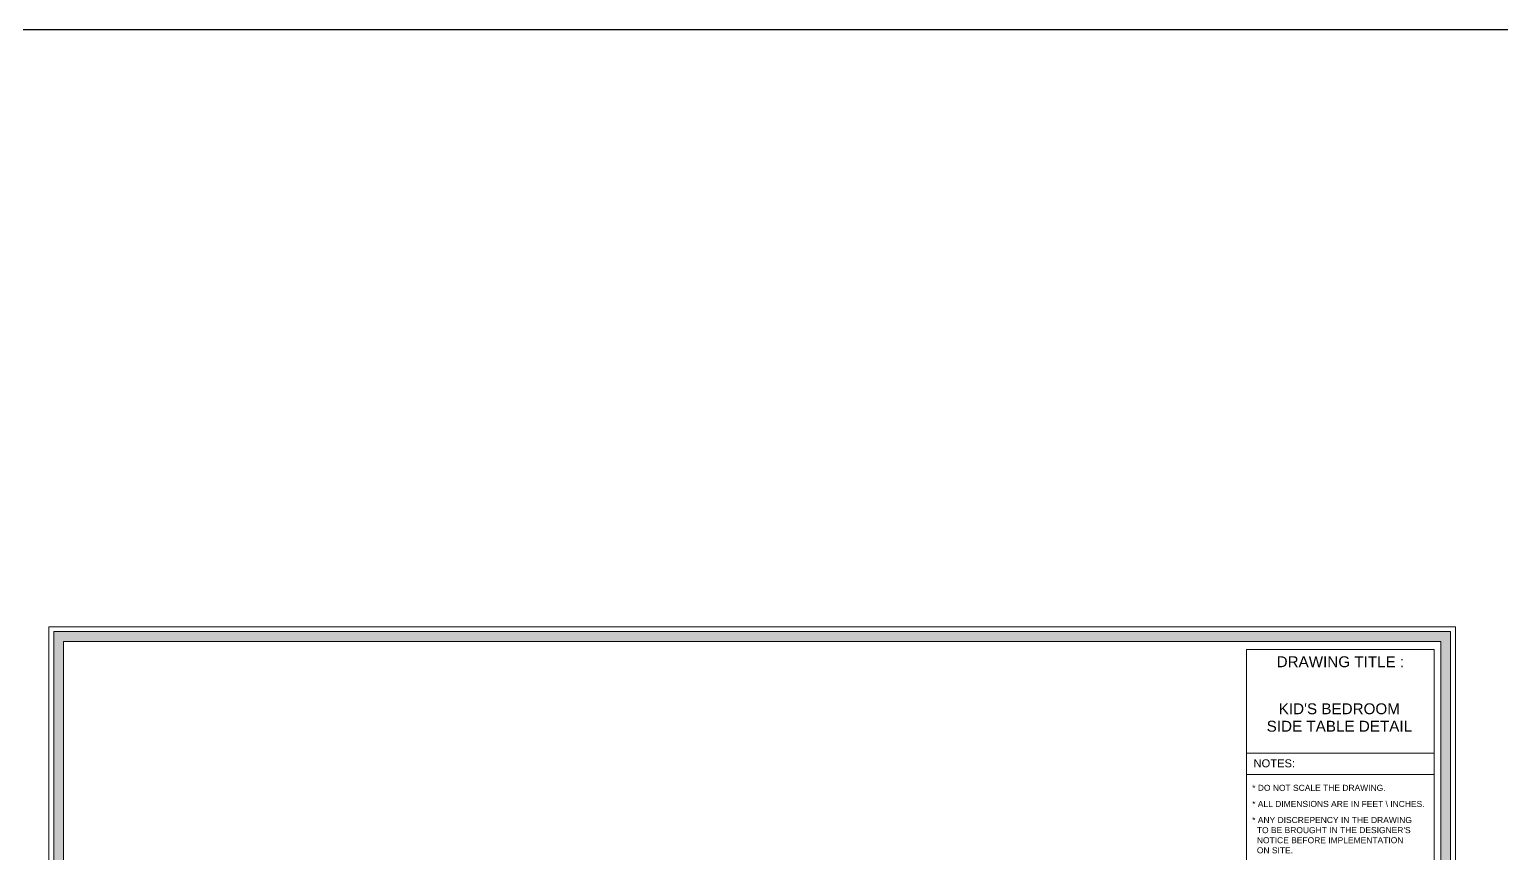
# Model space of a CAD drawing. Header units: millimetres. Extents: x 56222 to 3066687, y -650199 to -121287.
# Drawn here: x 135641.5 to 135918.9, y -182787.3 to -182632 of the extents above; entities that cross this region are included whole.
import ezdxf
from ezdxf.enums import TextEntityAlignment as Align

# ---------------------------------------------------------------- set-up
doc = ezdxf.new("R2010")
doc.units = ezdxf.units.MM
doc.header["$MEASUREMENT"] = 0
doc.linetypes.add('DASHEDX2', pattern=[1.5, 1, -0.5])
for name, color, linetype, lineweight in [('Dimension', 10, 'DASHEDX2', 20), ('NAME PLATE', 7, 'Continuous', 25), ('XX~SLAB ( BEAM )~ ( DIM )', 7, 'Continuous', 9)]:
    doc.layers.add(name, color=color, linetype=linetype, lineweight=lineweight)
doc.styles.add('Arial', font='arial.ttf')

msp = doc.modelspace()

# ---------------------------------------------------------------- hatches: boundary and pattern name
at = {"layer": 'Dimension', "linetype": 'Continuous', "true_color": 0xd39e00}
h = msp.add_hatch(color=42, dxfattribs=at)
h.paths.add_polyline_path([(135646.101, -182745.462), (135646.101, -182930.722), (135909.301, -182930.722), (135909.301, -182745.462)])
h.paths.add_polyline_path([(135647.948, -182747.309), (135907.454, -182747.309), (135907.454, -182928.875), (135647.948, -182928.875)], flags=16)

# ---------------------------------------------------------------- linework, layer by layer
at = {"layer": 'Dimension', "color": 42, "linetype": 'Continuous', "true_color": 0xd39e00}
for p, q in [((135906.204, -182768.371), (135870.837, -182768.371)), ((135906.204, -182772.356), (135870.837, -182772.356))]:
    msp.add_line(p, q, dxfattribs=at)
for points in [[(135645.178, -182744.538), (135910.225, -182744.538), (135910.225, -182931.646), (135645.178, -182931.646)], [(135646.101, -182745.462), (135909.301, -182745.462), (135909.301, -182930.722), (135646.101, -182930.722)], [(135647.948, -182747.309), (135907.454, -182747.309), (135907.454, -182928.875), (135647.948, -182928.875)]]:
    msp.add_lwpolyline(points, close=True, dxfattribs=at)
at = {"layer": 'Dimension', "color": 42, "linetype": 'ByBlock', "true_color": 0xd39e00}
msp.add_lwpolyline([(135870.837, -182927.354), (135870.837, -182748.829), (135906.204, -182748.829), (135906.204, -182927.354)], close=True, dxfattribs=at)
at = {"layer": 'XX~SLAB ( BEAM )~ ( DIM )', "color": 3, "lineweight": 30}
msp.add_lwpolyline([(134344.713, -182632.016), (137936.581, -182632.016), (137936.581, -183605.178), (134344.713, -183605.178)], close=True, dxfattribs=at)

# ---------------------------------------------------------------- texts
at = {"layer": 'NAME PLATE', "style": 'Arial'}
for s, height, p in [('DRAWING TITLE : ', 2.05175, (135888.94, -182752.17)), ("KID'S BEDROOM", 2.05175, (135888.335, -182761.029)), ('SIDE TABLE DETAIL', 2.05175, (135888.344, -182764.317)), ('NOTES:', 1.5075, (135876.084, -182771.029))]:
    msp.add_text(s, height=height, dxfattribs=at).set_placement(p, align=Align.CENTER)
at = {"layer": 'NAME PLATE', "char_height": 1.14019, "width": 44.0516, "attachment_point": 1, "style": 'Arial'}
for s, insert in [('* DO NOT SCALE THE DRAWING.', (135871.917, -182774.328)), ('* ALL DIMENSIONS ARE IN FEET \\\\ INCHES.', (135871.917, -182777.36)), ("* ANY DISCREPENCY IN THE DRAWING \\P  TO BE BROUGHT IN THE DESIGNER'S\\P  NOTICE BEFORE IMPLEMENTATION \\P  ON SITE.", (135871.917, -182780.393))]:
    msp.add_mtext(s, dxfattribs=dict(at, insert=insert))

doc.saveas('drawing.dxf')
